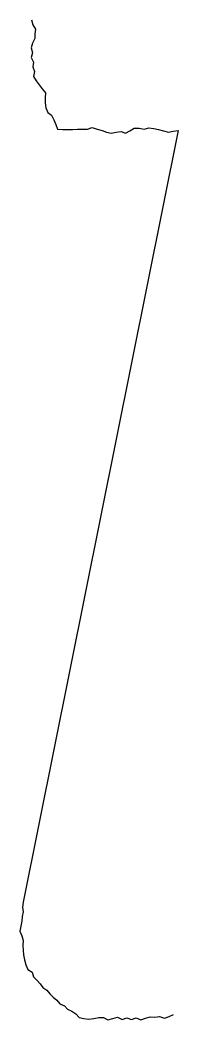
# Model space of a CAD drawing. Header units: inches. Extents: x 2.08 to 3.09, y -2.06 to 4.33.
import ezdxf

# ---------------------------------------------------------------- set-up
doc = ezdxf.new("R2010")
doc.units = ezdxf.units.IN
doc.layers.add('TRACE', color=7, linetype='Continuous')

msp = doc.modelspace()

# ---------------------------------------------------------------- linework, layer by layer
at = {"layer": 'TRACE'}
msp.add_lwpolyline([(2.1558, 4.3316), (2.1652, 4.301), (2.1814, 4.2727), (2.1771, 4.2428), (2.1776, 4.2128), (2.1635, 4.1839), (2.1549, 4.153), (2.1629, 4.1215), (2.1541, 4.0915), (2.1686, 4.0624), (2.1651, 4.032), (2.1768, 4.0016), (2.1704, 3.9702), (2.1867, 3.942), (2.205, 3.917), (2.226, 3.8921), (2.2453, 3.8659), (2.2443, 3.8338), (2.245, 3.8017), (2.2474, 3.7698), (2.2612, 3.7409), (2.2852, 3.7228), (2.2993, 3.6939), (2.3131, 3.6648), (2.3221, 3.634), (2.3544, 3.6319), (2.3866, 3.6324), (2.4189, 3.6324), (2.4512, 3.6332), (2.4835, 3.6332), (2.5157, 3.6341), (2.5452, 3.6442), (2.5762, 3.6342), (2.6077, 3.6257), (2.6365, 3.614), (2.6668, 3.6075), (2.698, 3.6153), (2.7292, 3.6197), (2.7579, 3.6094), (2.7862, 3.6244), (2.8141, 3.6403), (2.8448, 3.6403), (2.8767, 3.6341), (2.9076, 3.6432), (2.9387, 3.6391), (2.9699, 3.6314), (3.0016, 3.6236), (3.0327, 3.614), (3.062, 3.6207), (3.0938, 3.626), (2.1044, -1.3047), (2.0983, -1.3362), (2.1042, -1.3662), (2.0961, -1.3972), (2.0955, -1.4273), (2.0894, -1.4588), (2.0831, -1.4902), (2.0954, -1.5203), (2.1041, -1.5495), (2.1016, -1.5815), (2.1025, -1.6122), (2.1058, -1.6424), (2.1129, -1.6737), (2.1212, -1.7047), (2.1326, -1.7348), (2.1601, -1.7522), (2.1705, -1.7826), (2.1915, -1.8042), (2.2117, -1.8264), (2.229, -1.8511), (2.2552, -1.8676), (2.2745, -1.8906), (2.295, -1.9127), (2.3183, -1.9316), (2.3389, -1.9537), (2.3668, -1.9668), (2.3877, -1.9884), (2.4153, -2.0018), (2.4404, -2.0183), (2.4608, -2.0411), (2.4916, -2.0487), (2.5238, -2.0526), (2.5558, -2.0491), (2.5874, -2.0428), (2.6182, -2.0411), (2.6451, -2.0576), (2.6761, -2.0489), (2.7071, -2.0406), (2.7356, -2.0545), (2.7663, -2.0449), (2.7953, -2.0558), (2.8255, -2.0449), (2.8551, -2.058), (2.8852, -2.047), (2.9151, -2.0379), (2.9457, -2.0402), (2.9754, -2.036), (3.0064, -2.0458), (3.0369, -2.0358), (3.0658, -2.0225)], dxfattribs=at)

doc.saveas('drawing.dxf')
